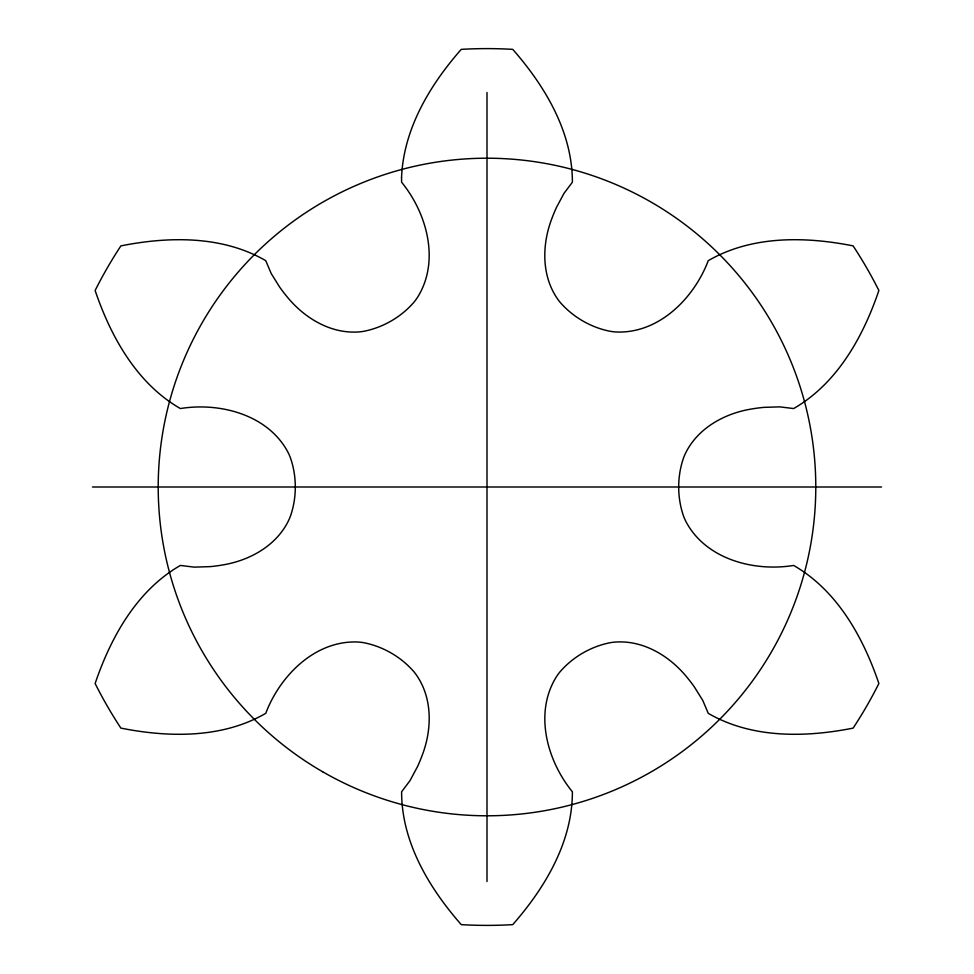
<?xml version="1.0" encoding="UTF-8"?>
<svg xmlns="http://www.w3.org/2000/svg" width="974" height="974" viewBox="0 0 974 974"><rect width="100%" height="100%" fill="white"/><g stroke="black" fill="none" stroke-linecap="round" stroke-linejoin="round"><path stroke-width="1.46" d="M92.457 487L881.543 487M487 92.457L487 881.543M401.544 177.572L401.617 182.223C426.977 213.257 440.187 261.154 417.578 297.265A59.487 59.487 0 0 1 414.096 302.05C401.154 317.11 382.794 327.714 363.278 331.391A59.487 59.487 0 0 1 357.385 332.012C329.687 333.473 303.912 317.548 286.94 296.607A156.449 156.449 0 0 1 279.648 287.087L271.21 273.524L265.744 260.667C222.279 235.452 168.806 236.353 120.886 245.886A438.385 438.385 0 0 0 95.123 290.495C110.829 336.761 136.786 383.512 180.373 408.556C219.917 402.116 268.008 414.62 287.975 452.24A59.487 59.487 0 0 1 290.374 457.658C296.948 476.396 296.948 497.604 290.374 516.342A59.487 59.487 0 0 1 287.975 521.76C275.386 546.475 248.711 560.829 222.096 565.054A156.449 156.449 0 0 1 210.189 566.625L194.228 567.136L180.373 565.444C136.786 590.488 110.829 637.24 95.123 683.505A438.385 438.385 0 0 0 120.886 728.114C168.806 737.647 222.279 738.548 265.744 713.333C279.94 675.859 314.821 640.466 357.385 641.988A59.487 59.487 0 0 1 363.278 642.609C382.794 646.286 401.154 656.89 414.096 671.95A59.487 59.487 0 0 1 417.578 676.747C432.7 700.002 431.799 730.281 422.144 755.447A156.449 156.449 0 0 1 417.554 766.526L410.017 780.624L401.617 791.777C401.507 842.035 429.035 887.898 461.25 924.63A438.385 438.385 0 0 0 512.75 924.63C544.965 887.898 572.493 842.035 572.383 791.777C547.023 760.743 533.813 712.846 556.422 676.735A59.487 59.487 0 0 1 559.904 671.95C572.846 656.89 591.206 646.286 610.722 642.609A59.487 59.487 0 0 1 616.615 641.988C644.313 640.527 670.088 656.452 687.06 677.393A156.449 156.449 0 0 1 694.352 686.914L702.79 700.476L708.256 713.333C751.721 738.548 805.194 737.647 853.114 728.114A438.385 438.385 0 0 0 878.877 683.505C863.171 637.24 837.214 590.488 793.627 565.444C754.083 571.884 705.992 559.38 686.025 521.76A59.487 59.487 0 0 1 683.626 516.342C677.052 497.604 677.052 476.396 683.626 457.658A59.487 59.487 0 0 1 686.025 452.24C698.614 427.525 725.289 413.171 751.904 408.946A156.449 156.449 0 0 1 763.811 407.376L779.772 406.864L793.627 408.556C837.214 383.512 863.171 336.761 878.877 290.495A438.385 438.385 0 0 0 853.114 245.886C805.194 236.353 751.721 235.452 708.256 260.667C694.06 298.141 659.179 333.534 616.615 332.012A59.487 59.487 0 0 1 610.722 331.391C591.206 327.714 572.846 317.11 559.904 302.05A59.487 59.487 0 0 1 556.422 297.253C541.301 273.998 542.201 243.719 551.856 218.553A156.449 156.449 0 0 1 556.446 207.474L563.983 193.376L572.383 182.223C572.493 131.965 544.965 86.102 512.75 49.37A438.385 438.385 0 0 0 461.25 49.37C429.887 85.006 403.492 129.018 401.544 177.572M322.601 771.737A328.786 328.786 0 0 0 815.786 487A328.786 328.786 0 0 0 322.601 202.263A328.786 328.786 0 0 0 322.601 771.737"/></g></svg>
